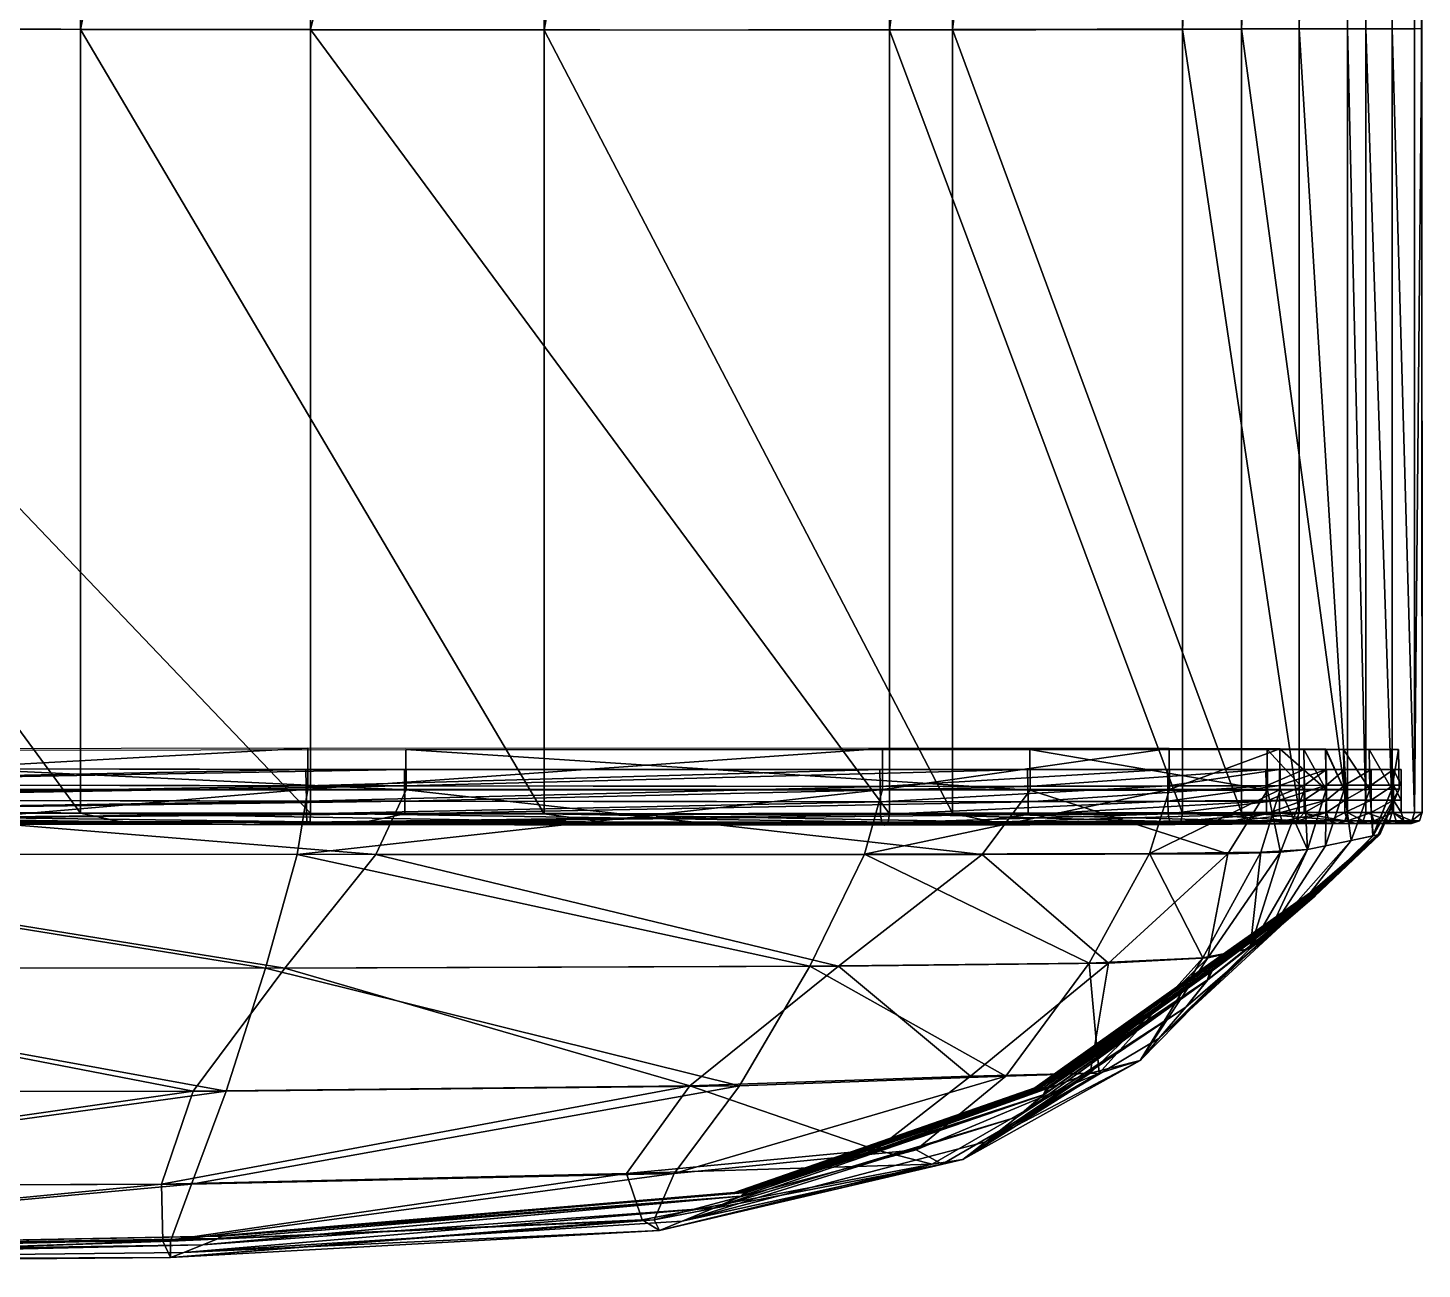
# Model space of a CAD drawing. Header units: centimetres. Extents: x -892 to 892, y -420 to 420.
# Drawn here: x 848.55 to 892.37, y -420.38 to -381.38 of the extents above; entities that cross this region are included whole.
import ezdxf

# ---------------------------------------------------------------- set-up
doc = ezdxf.new("R2010")
doc.units = ezdxf.units.CM
doc.layers.add('fabric', color=7, linetype='Continuous', true_color=0xe158c7)

msp = doc.modelspace()

# ---------------------------------------------------------------- meshes
at = {"layer": 'fabric', "color": 213, "true_color": 0xe158c7}
mesh = msp.add_polyface(dxfattribs=at)
corners = [(884.841, -308.254, 87.343), (888.501, -308.235, 75.803), (888.501, -208.109, 75.803), (884.841, -208.124, 87.344), (875.624, -308.267, 96.431), (875.625, -208.135, 96.432), (890.024, -308.228, 67.78), (890.601, -308.228, 52.768), (890.601, -208.104, 52.64), (890.024, -208.104, 67.78), (857.431, -308.254, 97.092), (891.423, -308.228, 20.256), (892.119, -308.228, -25.196), (892.105, -208.103, -25.964), (891.423, -208.104, 19.746), (892.269, -208.099, -194.318), (892.315, -308.225, -194.814), (892.119, -308.228, -248.42), (892.118, -208.103, -247.663), (892.209, -208.097, -137.007), (892.288, -308.224, -136.99), (877.61, -308.255, -379.199), (877.611, -208.125, -379.2), (886.693, -208.109, -370.32), (886.693, -308.235, -370.32), (864.778, -308.268, -382.717), (890.024, -308.229, -354.367), (890.024, -208.104, -354.367), (890.603, -208.104, -329.334), (890.601, -308.229, -329.461), (891.423, -308.229, -293.724), (891.432, -208.104, -293.217), (892.315, -308.225, -79.031), (892.261, -208.099, -79.552), (892.348, -381.4, -136.977)]
mesh.append_faces([[corners[k] for k in face] for face in [(0, 1, 2), (2, 3, 0), (4, 0, 3), (3, 5, 4), (6, 7, 8), (8, 9, 6), (1, 6, 9), (9, 2, 1), (10, 4, 5), (11, 12, 13), (13, 14, 11), (7, 11, 14), (14, 8, 7), (15, 16, 17), (17, 18, 15), (16, 15, 19), (19, 20, 16), (21, 22, 23), (23, 24, 21), (22, 21, 25), (26, 27, 28), (28, 29, 26), (27, 26, 24), (24, 23, 27), (30, 31, 18), (18, 17, 30), (31, 30, 29), (29, 28, 31), (32, 33, 13), (13, 12, 32), (34, 20, 32), (33, 32, 20), (20, 19, 33)]], dxfattribs={"vtx2": -1, "color": 213})
mesh = msp.add_polyface(dxfattribs=at)
corners = [(884.841, -308.254, 87.343), (875.624, -308.267, 96.431), (875.623, -381.444, 96.429), (857.431, -308.254, 97.092), (833.886, -308.224, 92.344), (833.886, -381.396, 92.345), (857.43, -381.43, 97.092), (875.623, -406.07, 96.429), (884.84, -406.055, 87.342), (857.43, -406.055, 97.092), (833.886, -406.02, 92.358), (808.617, -381.351, 85.206), (808.617, -405.974, 85.256), (877.609, -406.055, -379.198), (864.777, -406.07, -382.715), (864.778, -381.444, -382.715), (877.61, -381.43, -379.198), (886.693, -406.033, -370.32), (850.2, -406.055, -382.583), (832.079, -406.02, -381.218), (832.079, -381.396, -381.207), (850.2, -381.43, -382.583), (808.617, -405.974, -381.037), (808.617, -381.352, -380.989), (884.422, -404.021, 86.728), (875.411, -404.017, 95.761), (875.412, -405.309, 95.763), (857.344, -404.013, 96.421), (857.344, -405.299, 96.426), (833.865, -404.053, 91.726), (833.865, -405.303, 91.735), (877.61, -308.255, -379.199), (886.693, -308.235, -370.32), (864.778, -308.268, -382.717), (850.2, -308.255, -382.584), (832.079, -308.224, -381.206)]
mesh.append_faces([[corners[k] for k in face] for face in [(0, 1, 2), (3, 4, 5), (5, 6, 3), (1, 3, 6), (6, 2, 1), (2, 7, 8), (9, 6, 5), (5, 10, 9), (6, 9, 7), (7, 2, 6), (11, 5, 4), (11, 12, 10), (10, 5, 11), (13, 14, 15), (15, 16, 13), (17, 13, 16), (18, 19, 20), (20, 21, 18), (14, 18, 21), (21, 15, 14), (19, 22, 23), (23, 20, 19), (24, 25, 26), (25, 27, 28), (27, 29, 30), (16, 31, 32), (31, 16, 15), (15, 33, 31), (21, 34, 33), (33, 15, 21), (34, 21, 20), (20, 35, 34), (35, 20, 23)]], dxfattribs={"vtx2": -1, "color": 213})
mesh = msp.add_polyface(dxfattribs=at)
corners = [(875.623, -381.444, 96.429), (884.84, -381.43, 87.343), (884.841, -308.254, 87.343), (888.501, -308.235, 75.803), (888.5, -381.408, 75.802), (890.024, -308.228, 67.78), (890.024, -381.401, 67.78), (890.601, -308.228, 52.768), (890.601, -381.401, 52.861), (891.423, -308.228, 20.256), (891.423, -381.401, 20.628), (892.119, -308.228, -25.196), (892.129, -381.401, -24.636), (890.601, -406.025, 52.892), (892.132, -406.025, -24.449), (892.315, -308.225, -194.814), (892.355, -381.4, -195.175), (892.129, -381.401, -248.971), (892.119, -308.228, -248.42), (892.288, -308.224, -136.99), (892.348, -381.4, -136.977), (892.132, -406.025, -249.155), (892.368, -406.025, -195.296), (892.355, -381.4, -78.651), (892.368, -406.025, -78.524), (886.693, -308.235, -370.32), (886.693, -381.408, -370.319), (877.61, -381.43, -379.198), (890.024, -381.401, -354.367), (890.024, -308.229, -354.367), (890.601, -308.229, -329.461), (890.601, -381.401, -329.553), (891.423, -381.401, -294.093), (891.423, -308.229, -293.724), (892.315, -308.225, -79.031)]
mesh.append_faces([[corners[k] for k in face] for face in [(0, 1, 2), (3, 2, 1), (1, 4, 3), (5, 3, 4), (4, 6, 5), (7, 5, 6), (6, 8, 7), (9, 7, 8), (8, 10, 9), (11, 9, 10), (10, 12, 11), (13, 8, 6), (14, 12, 10), (15, 16, 17), (17, 18, 15), (16, 15, 19), (19, 20, 16), (21, 17, 16), (22, 16, 20), (20, 23, 24), (23, 12, 14), (25, 26, 27), (28, 29, 30), (30, 31, 28), (29, 28, 26), (26, 25, 29), (32, 33, 18), (18, 17, 32), (33, 32, 31), (31, 30, 33), (23, 34, 11), (11, 12, 23), (34, 23, 20)]], dxfattribs={"vtx2": -1, "color": 213})
mesh = msp.add_polyface(dxfattribs=at)
corners = [(891.42, -405.301, -17.381), (891.394, -404.052, -17.401), (890.701, -404.052, 20.428), (889.918, -405.312, 52.478), (889.898, -404.049, 52.473), (889.34, -404.039, 67.295), (889.355, -405.311, 67.299), (887.893, -404.028, 75.259), (884.84, -406.055, 87.342), (884.84, -381.43, 87.343), (875.623, -381.444, 96.429), (888.5, -406.033, 75.803), (888.5, -381.408, 75.802), (890.024, -406.025, 67.781), (890.024, -381.401, 67.78), (890.601, -406.025, 52.892), (891.424, -406.025, 20.753), (891.423, -381.401, 20.628), (890.601, -381.401, 52.861), (892.132, -406.025, -24.449), (877.61, -381.43, -379.198), (886.693, -381.408, -370.319), (886.693, -406.033, -370.32), (890.024, -406.025, -354.367), (890.024, -381.401, -354.367), (890.601, -406.025, -329.584), (890.601, -381.401, -329.553), (891.423, -406.025, -294.216), (891.423, -381.401, -294.093), (892.132, -406.025, -249.155), (892.129, -381.401, -248.971), (892.355, -381.4, -195.175), (892.368, -406.025, -195.296), (892.348, -381.4, -136.977), (892.368, -406.025, -136.973), (892.368, -406.025, -78.524), (892.355, -381.4, -78.651), (891.651, -405.299, -212.638), (891.625, -404.053, -212.718), (891.625, -404.053, -177.745), (891.625, -404.053, -134.46), (891.625, -404.053, -108.208), (891.651, -405.299, -108.039), (891.625, -404.052, -78.908), (891.651, -405.299, -78.792), (891.625, -404.053, -154.649), (891.651, -405.299, -154.458), (891.651, -405.299, -134.259), (884.422, -404.021, 86.728), (884.426, -405.31, 86.729), (891.625, -404.052, -49.576), (891.651, -405.299, -49.515)]
mesh.append_faces([[corners[k] for k in face] for face in [(0, 1, 2), (3, 4, 5), (6, 5, 7), (8, 9, 10), (9, 8, 11), (11, 12, 9), (13, 14, 12), (12, 11, 13), (14, 13, 15), (16, 17, 18), (18, 15, 16), (17, 16, 19), (20, 21, 22), (23, 22, 21), (21, 24, 23), (25, 23, 24), (24, 26, 25), (27, 25, 26), (26, 28, 27), (29, 27, 28), (28, 30, 29), (31, 32, 29), (33, 34, 32), (35, 34, 33), (19, 35, 36), (37, 38, 39), (40, 41, 42), (41, 43, 44), (39, 45, 46), (45, 40, 47), (7, 48, 49), (43, 50, 51), (50, 1, 0)]], dxfattribs={"vtx2": -1, "color": 213})
mesh = msp.add_polyface(dxfattribs=at)
corners = [(857.294, -405.197, 96.381), (857.3, -405.676, 96.39), (833.854, -405.633, 91.783), (833.852, -405.154, 91.77), (857.287, -404.675, 96.37), (833.85, -404.634, 91.747), (808.617, -405.068, 84.805), (808.617, -405.583, 84.847), (833.782, -407.331, 90.608), (833.865, -405.303, 91.735), (808.617, -405.342, 84.707), (833.865, -404.053, 91.726), (808.617, -404.179, 84.696), (857.414, -406.319, 97.004), (857.43, -406.055, 97.092), (833.886, -406.02, 92.358), (833.858, -406.302, 91.838), (833.854, -406.034, 91.775), (857.302, -406.068, 96.393), (808.617, -406.018, 84.811), (833.882, -406.285, 92.294), (808.617, -405.974, 85.256), (834.625, -405.154, -380.645), (860.387, -405.197, -381.883), (860.379, -404.675, -381.875), (834.624, -404.635, -380.624), (834.627, -405.634, -380.657), (860.392, -405.676, -381.89), (808.617, -405.068, -380.6), (808.617, -405.583, -380.641), (834.637, -405.321, -380.597), (860.433, -405.318, -381.896), (859.481, -407.353, -380.817), (834.636, -404.09, -380.579), (808.617, -405.352, -380.501), (834.399, -407.335, -379.539), (808.617, -404.201, -380.486), (832.079, -406.02, -381.218), (850.2, -406.055, -382.583), (851.474, -406.319, -382.497), (834.627, -406.034, -380.649), (860.394, -406.069, -381.892), (834.309, -406.302, -380.711), (808.617, -406.018, -380.606), (808.617, -406.302, -380.623), (808.617, -405.974, -381.037), (832.397, -406.286, -381.156), (857.344, -405.299, 96.426), (857.344, -404.013, 96.421)]
mesh.append_faces([[corners[k] for k in face] for face in [(0, 1, 2), (2, 3, 0), (4, 0, 3), (3, 5, 4), (5, 3, 6), (3, 2, 7), (8, 9, 10), (9, 11, 12), (13, 14, 15), (16, 17, 18), (1, 18, 17), (17, 2, 1), (2, 17, 19), (20, 15, 21), (22, 23, 24), (24, 25, 22), (23, 22, 26), (26, 27, 23), (28, 22, 25), (29, 26, 22), (30, 31, 32), (31, 30, 33), (34, 30, 35), (30, 34, 36), (36, 33, 30), (37, 38, 39), (27, 26, 40), (41, 40, 42), (43, 40, 26), (40, 43, 44), (45, 37, 46), (47, 9, 8), (9, 47, 48)]], dxfattribs={"vtx2": -1, "color": 213})
mesh = msp.add_polyface(dxfattribs=at)
corners = [(857.294, -405.197, 96.381), (857.287, -404.675, 96.37), (875.326, -404.675, 95.653), (875.337, -405.208, 95.67), (857.3, -405.676, 96.39), (875.345, -405.694, 95.683), (884.374, -405.197, 86.669), (884.38, -405.676, 86.677), (884.367, -404.675, 86.657), (884.783, -406.319, 87.26), (884.84, -406.055, 87.342), (875.623, -406.07, 96.429), (875.589, -406.335, 96.337), (857.43, -406.055, 97.092), (884.382, -406.068, 86.68), (875.348, -406.09, 95.687), (857.302, -406.068, 96.393), (857.318, -406.329, 96.48), (860.387, -405.197, -381.883), (879.976, -405.208, -381.996), (879.964, -404.675, -381.983), (860.379, -404.675, -381.875), (860.392, -405.676, -381.89), (879.984, -405.695, -382.005), (860.433, -405.318, -381.896), (880.045, -405.326, -382.046), (878.544, -407.347, -380.98), (834.636, -404.09, -380.579), (860.43, -404.052, -381.879), (880.038, -404.051, -382.033), (864.777, -406.07, -382.715), (877.609, -406.055, -379.198), (878.843, -406.319, -379.132), (850.2, -406.055, -382.583), (866.679, -406.335, -382.627), (860.394, -406.069, -381.892), (879.987, -406.09, -382.008), (834.627, -406.034, -380.649), (859.12, -406.33, -381.979), (884.426, -405.31, 86.729), (875.412, -405.309, 95.763), (874.841, -407.343, 94.574), (884.422, -404.021, 86.728), (857.344, -405.299, 96.426), (857.013, -407.348, 95.181), (875.411, -404.017, 95.761)]
mesh.append_faces([[corners[k] for k in face] for face in [(0, 1, 2), (2, 3, 0), (4, 0, 3), (3, 5, 4), (6, 7, 5), (5, 3, 6), (8, 6, 3), (3, 2, 8), (9, 10, 11), (12, 11, 13), (7, 14, 15), (15, 5, 7), (16, 4, 5), (5, 15, 16), (17, 16, 15), (18, 19, 20), (20, 21, 18), (19, 18, 22), (22, 23, 19), (24, 25, 26), (27, 28, 24), (25, 24, 28), (28, 29, 25), (30, 31, 32), (33, 30, 34), (35, 36, 23), (23, 22, 35), (37, 35, 22), (36, 35, 38), (39, 40, 41), (40, 39, 42), (40, 43, 44), (43, 40, 45)]], dxfattribs={"vtx2": -1, "color": 213})
mesh = msp.add_polyface(dxfattribs=at)
corners = [(884.374, -405.197, 86.669), (884.367, -404.675, 86.657), (887.887, -404.675, 75.254), (887.889, -405.18, 75.257), (884.38, -405.676, 86.677), (887.891, -405.647, 75.259), (889.364, -405.175, 67.314), (889.364, -404.675, 67.314), (888.424, -406.295, 75.735), (888.5, -406.033, 75.803), (884.84, -406.055, 87.342), (884.382, -406.068, 86.68), (887.891, -406.036, 75.26), (884.439, -406.329, 86.763), (889.364, -405.638, 67.314), (887.467, -405.197, -378.661), (888.662, -405.181, -370.009), (888.661, -404.675, -370.007), (887.459, -404.675, -378.653), (879.976, -405.208, -381.996), (879.964, -404.675, -381.983), (879.984, -405.695, -382.005), (887.472, -405.676, -378.668), (888.664, -405.647, -370.01), (887.511, -405.326, -378.694), (888.668, -405.322, -370.008), (887.917, -407.276, -369.153), (880.045, -405.326, -382.046), (886.266, -407.324, -377.712), (880.038, -404.051, -382.033), (887.498, -404.052, -378.689), (888.65, -404.052, -370.009), (877.609, -406.055, -379.198), (886.693, -406.033, -370.32), (886.939, -406.296, -370.281), (887.474, -406.069, -378.67), (888.664, -406.036, -370.011), (879.987, -406.09, -382.008), (886.241, -406.33, -378.736), (887.902, -405.31, 75.261), (884.426, -405.31, 86.729), (883.798, -407.32, 86.015), (887.893, -404.028, 75.259)]
mesh.append_faces([[corners[k] for k in face] for face in [(0, 1, 2), (2, 3, 0), (4, 0, 3), (3, 5, 4), (5, 3, 6), (3, 2, 7), (8, 9, 10), (11, 4, 5), (5, 12, 11), (13, 11, 12), (12, 5, 14), (15, 16, 17), (17, 18, 15), (19, 15, 18), (18, 20, 19), (15, 19, 21), (21, 22, 15), (16, 15, 22), (22, 23, 16), (24, 25, 26), (27, 24, 28), (24, 27, 29), (29, 30, 24), (25, 24, 30), (30, 31, 25), (32, 33, 34), (35, 36, 23), (23, 22, 35), (37, 35, 22), (22, 21, 37), (36, 35, 38), (39, 40, 41), (40, 39, 42)]], dxfattribs={"vtx2": -1, "color": 213})
mesh = msp.add_polyface(dxfattribs=at)
corners = [(889.364, -405.175, 67.314), (889.364, -404.675, 67.314), (889.942, -404.675, 52.494), (889.941, -405.175, 52.494), (889.364, -405.638, 67.314), (887.891, -405.647, 75.259), (887.889, -405.18, 75.257), (889.33, -407.08, 51.851), (889.918, -405.312, 52.478), (889.355, -405.311, 67.299), (889.34, -404.039, 67.295), (887.893, -404.028, 75.259), (887.902, -405.31, 75.261), (888.765, -407.196, 66.883), (889.941, -406.288, 67.722), (890.024, -406.025, 67.781), (888.5, -406.033, 75.803), (889.364, -406.025, 67.314), (889.942, -405.638, 52.494), (889.447, -406.288, 67.372), (889.942, -406.025, 52.494), (887.967, -406.298, 75.328), (887.891, -406.036, 75.26), (889.942, -404.675, -329.449), (889.364, -404.675, -354.166), (889.364, -405.175, -354.166), (888.662, -405.181, -370.009), (888.661, -404.675, -370.007), (888.664, -405.647, -370.01), (889.364, -405.638, -354.166), (889.942, -405.175, -329.449), (889.351, -405.318, -354.155), (889.917, -405.314, -329.442), (889.33, -407.08, -328.919), (888.668, -405.322, -370.008), (888.764, -407.198, -353.442), (888.65, -404.052, -370.009), (889.331, -404.053, -354.159), (889.896, -404.053, -329.446), (886.693, -406.033, -370.32), (890.024, -406.025, -354.367), (889.942, -406.288, -354.342), (889.942, -405.638, -329.449), (889.364, -406.025, -354.166), (888.664, -406.036, -370.011), (888.418, -406.298, -370.05), (889.942, -406.025, -329.449), (889.447, -406.288, -354.191)]
mesh.append_faces([[corners[k] for k in face] for face in [(0, 1, 2), (2, 3, 0), (4, 0, 3), (0, 4, 5), (1, 0, 6), (7, 8, 9), (10, 9, 8), (11, 12, 9), (13, 9, 12), (14, 15, 16), (17, 4, 18), (19, 17, 20), (21, 22, 17), (4, 17, 22), (23, 24, 25), (26, 25, 24), (24, 27, 26), (25, 26, 28), (28, 29, 25), (30, 25, 29), (31, 32, 33), (34, 31, 35), (31, 34, 36), (36, 37, 31), (32, 31, 37), (37, 38, 32), (39, 40, 41), (42, 29, 43), (44, 43, 29), (29, 28, 44), (43, 44, 45), (46, 43, 47)]], dxfattribs={"vtx2": -1, "color": 213})
mesh = msp.add_polyface(dxfattribs=at)
corners = [(890.764, -405.175, 20.451), (890.764, -404.675, 20.451), (891.472, -404.675, -24.661), (890.764, -405.638, 20.451), (891.472, -405.175, -24.661), (889.942, -405.638, 52.494), (889.941, -405.175, 52.494), (889.942, -404.675, 52.494), (889.364, -405.638, 67.314), (890.825, -406.768, -17.619), (891.42, -405.301, -17.381), (890.724, -405.307, 20.434), (890.701, -404.052, 20.428), (889.898, -404.049, 52.473), (889.918, -405.312, 52.478), (890.136, -406.913, 19.947), (890.519, -406.288, 52.843), (890.601, -406.025, 52.892), (890.024, -406.025, 67.781), (890.024, -406.288, 52.544), (889.942, -406.025, 52.494), (890.764, -406.025, 20.451), (889.364, -406.025, 67.314), (889.942, -405.175, -329.449), (890.764, -405.175, -294.175), (890.764, -404.675, -294.175), (889.942, -404.675, -329.449), (889.942, -405.638, -329.449), (890.764, -405.638, -294.175), (889.364, -405.175, -354.166), (889.364, -405.638, -354.166), (890.724, -405.307, -294.174), (891.42, -405.301, -253.518), (890.823, -406.768, -253.494), (889.917, -405.314, -329.442), (890.136, -406.913, -293.923), (889.896, -404.053, -329.446), (890.701, -404.053, -294.177), (890.024, -406.025, -354.367), (890.601, -406.025, -329.584), (890.519, -406.288, -329.567), (889.942, -406.025, -329.449), (890.764, -406.025, -294.176), (890.024, -406.288, -329.466), (889.364, -406.025, -354.166)]
mesh.append_faces([[corners[k] for k in face] for face in [(0, 1, 2), (3, 0, 4), (0, 3, 5), (5, 6, 0), (1, 0, 6), (6, 7, 1), (6, 5, 8), (9, 10, 11), (12, 11, 10), (11, 12, 13), (13, 14, 11), (15, 11, 14), (16, 17, 18), (19, 20, 21), (3, 21, 20), (20, 5, 3), (5, 20, 22), (23, 24, 25), (25, 26, 23), (24, 23, 27), (27, 28, 24), (29, 23, 26), (30, 27, 23), (31, 32, 33), (34, 31, 35), (31, 34, 36), (36, 37, 31), (32, 31, 37), (38, 39, 40), (41, 42, 28), (28, 27, 41), (42, 41, 43), (44, 41, 27)]], dxfattribs={"vtx2": -1, "color": 213})
mesh = msp.add_polyface(dxfattribs=at)
corners = [(891.472, -404.675, -24.661), (891.472, -405.175, -24.661), (890.764, -405.175, 20.451), (891.472, -405.638, -24.661), (890.764, -405.638, 20.451), (890.764, -406.025, 20.451), (890.764, -405.175, -294.175), (891.472, -405.175, -249.204), (891.472, -404.675, -249.204), (890.764, -404.675, -294.175), (890.764, -405.638, -294.175), (891.472, -405.638, -249.204), (890.701, -404.053, -294.177), (891.394, -404.053, -253.54), (891.42, -405.301, -253.518), (891.708, -405.175, -195.395), (891.708, -404.675, -195.395), (891.708, -405.638, -195.395), (891.708, -405.638, -137.103), (891.708, -405.175, -137.103), (891.708, -404.675, -137.103), (891.708, -405.175, -78.685), (891.708, -405.638, -78.685), (891.708, -404.675, -78.685), (891.625, -404.053, -212.718), (891.651, -405.299, -212.638), (891.625, -404.053, -177.745), (891.651, -405.299, -177.598), (891.651, -405.299, -108.039), (891.651, -405.299, -134.259), (891.625, -404.053, -134.46), (891.651, -405.299, -78.792), (891.625, -404.053, -108.208), (891.651, -405.299, -154.458), (891.625, -404.053, -154.649), (891.651, -405.299, -49.515), (891.625, -404.052, -78.908), (891.42, -405.301, -17.381), (891.625, -404.052, -49.576)]
mesh.append_faces([[corners[k] for k in face] for face in [(0, 1, 2), (1, 3, 4), (5, 4, 3), (6, 7, 8), (8, 9, 6), (7, 6, 10), (10, 11, 7), (12, 13, 14), (15, 16, 8), (8, 7, 15), (17, 15, 7), (7, 11, 17), (15, 17, 18), (18, 19, 15), (16, 15, 19), (19, 20, 16), (21, 19, 18), (18, 22, 21), (1, 21, 22), (22, 3, 1), (21, 1, 0), (0, 23, 21), (19, 21, 23), (23, 20, 19), (24, 25, 14), (14, 13, 24), (26, 27, 25), (28, 29, 30), (31, 28, 32), (33, 27, 26), (29, 33, 34), (35, 31, 36), (37, 35, 38)]], dxfattribs={"vtx2": -1, "color": 213})
mesh = msp.add_polyface(dxfattribs=at)
corners = [(833.882, -406.285, 92.294), (833.87, -406.382, 92.066), (857.366, -406.412, 96.742), (833.858, -406.302, 91.838), (857.318, -406.329, 96.48), (833.782, -407.331, 90.608), (833.534, -410.916, 87.211), (856.019, -410.923, 91.436), (833.224, -414.813, 80.144), (854.775, -414.788, 84.537), (832.953, -417.778, 68.008), (853.693, -417.704, 73.831), (832.784, -419.63, 53.445), (832.867, -420.083, 20.765), (832.998, -419.93, -5.733), (854.044, -419.615, 1.822), (833.105, -419.798, -35.684), (854.539, -419.412, -29.558), (833.126, -419.754, -64.372), (854.647, -419.344, -59.012), (833.104, -419.754, -92.407), (853.445, -419.851, 29.46), (853.024, -420.016, 47.692), (832.776, -420.191, 39.094), (853.025, -419.503, 60.991), (833.886, -406.02, 92.358), (857.414, -406.319, 97.004), (855.297, -406.412, -382.238), (833.353, -406.383, -380.933), (832.397, -406.286, -381.156), (851.474, -406.319, -382.497), (859.12, -406.33, -381.979), (834.309, -406.302, -380.711), (853.743, -414.788, -371.701), (832.966, -414.814, -370.222), (833.684, -410.916, -376.331), (856.62, -410.923, -377.545), (834.399, -407.335, -379.539), (852.748, -417.704, -362.905), (852.789, -419.504, -351.344), (832.725, -419.631, -348.16), (832.717, -417.778, -360.464), (854.531, -419.412, -255.519), (833.102, -419.798, -257.394), (832.998, -419.93, -289.8), (854.044, -419.615, -289.606), (832.867, -420.084, -316.025), (833.091, -419.754, -186.954), (833.117, -419.754, -220.463), (854.612, -419.344, -217.598), (859.481, -407.353, -380.817), (834.637, -405.321, -380.597), (832.776, -420.191, -334.413), (853.024, -420.016, -337.205), (833.07, -419.754, -145.485), (833.074, -419.754, -164.817), (854.439, -419.344, -161.053), (854.508, -419.344, -183.544), (833.083, -419.754, -120.397), (854.475, -419.344, -115.924), (854.423, -419.344, -141.416)]
mesh.append_faces([[corners[k] for k in face] for face in [(0, 1, 2), (1, 3, 4), (5, 6, 7), (6, 8, 9), (9, 8, 10), (11, 10, 12), (13, 14, 15), (14, 16, 17), (17, 16, 18), (19, 18, 20), (13, 21, 22), (23, 22, 24), (25, 0, 26), (27, 28, 29), (29, 30, 27), (31, 32, 28), (33, 34, 35), (36, 35, 37), (38, 39, 40), (33, 38, 41), (41, 34, 33), (42, 43, 44), (45, 44, 46), (47, 48, 49), (48, 43, 42), (50, 37, 51), (46, 52, 53), (39, 53, 52), (54, 55, 56), (55, 47, 57), (20, 58, 59), (58, 54, 60)]], dxfattribs={"vtx2": -1, "color": 213})
mesh = msp.add_polyface(dxfattribs=at)
corners = [(857.366, -406.412, 96.742), (857.414, -406.319, 97.004), (833.882, -406.285, 92.294), (857.318, -406.329, 96.48), (833.87, -406.382, 92.066), (856.019, -410.923, 91.436), (857.013, -407.348, 95.181), (833.782, -407.331, 90.608), (854.775, -414.788, 84.537), (833.534, -410.916, 87.211), (832.953, -417.778, 68.008), (853.693, -417.704, 73.831), (832.784, -419.63, 53.445), (853.025, -419.503, 60.991), (868.856, -417.378, 77.161), (854.044, -419.615, 1.822), (853.445, -419.851, 29.46), (832.867, -420.083, 20.765), (854.539, -419.412, -29.558), (832.998, -419.93, -5.733), (833.126, -419.754, -64.372), (854.647, -419.344, -59.012), (833.104, -419.754, -92.407), (854.561, -419.344, -87.486), (868.396, -419.162, 55.247), (853.024, -420.016, 47.692), (868.23, -418.832, 66.906), (857.302, -406.068, 96.393), (833.858, -406.302, 91.838), (833.353, -406.383, -380.933), (855.297, -406.412, -382.238), (859.12, -406.33, -381.979), (833.684, -410.916, -376.331), (856.62, -410.923, -377.545), (853.743, -414.788, -371.701), (834.399, -407.335, -379.539), (859.481, -407.353, -380.817), (852.748, -417.704, -362.905), (869.347, -414.622, -372.555), (852.789, -419.504, -351.344), (867.36, -417.378, -365.557), (832.998, -419.93, -289.8), (854.044, -419.615, -289.606), (854.531, -419.412, -255.519), (832.867, -420.084, -316.025), (853.445, -419.851, -317.591), (854.612, -419.344, -217.598), (854.508, -419.344, -183.544), (833.091, -419.754, -186.954), (833.117, -419.754, -220.463), (853.024, -420.016, -337.205), (867.856, -418.832, -355.526), (868.396, -419.162, -341.174), (866.679, -406.335, -382.627), (851.474, -406.319, -382.497), (850.2, -406.055, -382.583), (834.309, -406.302, -380.711), (860.394, -406.069, -381.892), (854.439, -419.344, -161.053), (854.423, -419.344, -141.416), (833.07, -419.754, -145.485), (833.074, -419.754, -164.817), (857.344, -405.299, 96.426), (854.475, -419.344, -115.924), (833.083, -419.754, -120.397)]
mesh.append_faces([[corners[k] for k in face] for face in [(0, 1, 2), (3, 0, 4), (5, 6, 7), (8, 5, 9), (10, 11, 8), (12, 13, 11), (14, 11, 13), (15, 16, 17), (18, 15, 19), (20, 21, 18), (22, 23, 21), (24, 25, 16), (26, 13, 25), (27, 3, 28), (29, 30, 31), (32, 33, 34), (35, 36, 33), (37, 34, 38), (39, 37, 40), (41, 42, 43), (44, 45, 42), (46, 47, 48), (43, 46, 49), (50, 45, 44), (50, 39, 51), (45, 50, 52), (53, 54, 55), (56, 31, 57), (58, 59, 60), (47, 58, 61), (7, 6, 62), (63, 23, 22), (59, 63, 64)]], dxfattribs={"vtx2": -1, "color": 213})
mesh = msp.add_polyface(dxfattribs=at)
corners = [(875.382, -406.35, 95.78), (875.485, -406.43, 96.058), (857.366, -406.412, 96.742), (875.589, -406.335, 96.337), (857.414, -406.319, 97.004), (870.914, -414.622, 85.164), (873.125, -410.862, 91.005), (856.019, -410.923, 91.436), (874.841, -407.343, 94.574), (857.013, -407.348, 95.181), (879.282, -414.319, 80.732), (868.856, -417.378, 77.161), (876.464, -416.633, 77.021), (868.23, -418.832, 66.906), (869.11, -418.868, 37.368), (870.128, -418.449, 8.452), (879.653, -415.589, 13.001), (870.967, -418.088, -24.584), (854.044, -419.615, 1.822), (854.647, -419.344, -59.012), (871.146, -417.968, -54.827), (854.561, -419.344, -87.486), (870.995, -417.968, -83.656), (877.935, -416.938, 60.242), (868.396, -419.162, 55.247), (877.288, -417.081, 69.891), (875.348, -406.09, 95.687), (857.318, -406.329, 96.48), (855.297, -406.412, -382.238), (872.382, -406.43, -382.362), (878.086, -406.35, -382.097), (856.62, -410.923, -377.545), (874.026, -410.862, -377.756), (869.347, -414.622, -372.555), (859.481, -407.353, -380.817), (878.544, -407.347, -380.98), (867.36, -417.378, -365.557), (875.203, -416.634, -366.508), (876.973, -417.081, -359.001), (867.856, -418.832, -355.526), (879.653, -415.589, -291.106), (870.128, -418.449, -290.195), (869.11, -418.868, -320.172), (854.044, -419.615, -289.606), (870.951, -418.089, -254.263), (871.084, -417.968, -215.394), (854.612, -419.344, -217.598), (870.902, -417.968, -180.915), (854.508, -419.344, -183.544), (860.433, -405.318, -381.896), (868.396, -419.162, -341.174), (877.935, -416.938, -344.885), (878.843, -406.319, -379.132), (866.679, -406.335, -382.627), (864.777, -406.07, -382.715), (859.12, -406.33, -381.979), (879.987, -406.09, -382.008), (870.783, -417.968, -158.149), (854.439, -419.344, -161.053), (870.754, -417.968, -138.271), (854.423, -419.344, -141.416), (875.412, -405.309, 95.763), (870.844, -417.968, -112.456), (854.475, -419.344, -115.924)]
mesh.append_faces([[corners[k] for k in face] for face in [(0, 1, 2), (1, 3, 4), (5, 6, 7), (6, 8, 9), (10, 5, 11), (12, 11, 13), (14, 15, 16), (17, 15, 18), (19, 20, 17), (21, 22, 20), (23, 24, 14), (25, 13, 24), (26, 0, 27), (28, 29, 30), (31, 32, 33), (34, 35, 32), (36, 37, 38), (38, 39, 36), (37, 36, 33), (40, 41, 42), (43, 41, 44), (44, 45, 46), (45, 47, 48), (35, 34, 49), (42, 50, 51), (50, 39, 38), (52, 53, 54), (55, 30, 56), (47, 57, 58), (57, 59, 60), (9, 8, 61), (59, 62, 63), (62, 22, 21)]], dxfattribs={"vtx2": -1, "color": 213})
mesh = msp.add_polyface(dxfattribs=at)
corners = [(884.611, -406.412, 87.011), (884.783, -406.319, 87.26), (875.589, -406.335, 96.337), (875.485, -406.43, 96.058), (884.439, -406.329, 86.763), (875.382, -406.35, 95.78), (881.905, -410.768, 83.873), (883.798, -407.32, 86.015), (874.841, -407.343, 94.574), (873.125, -410.862, 91.005), (879.282, -414.319, 80.732), (870.914, -414.622, 85.164), (882.215, -414.222, 72.43), (876.464, -416.633, 77.021), (878.644, -416.381, 42.977), (879.653, -415.589, 13.001), (884.944, -412.144, 16.124), (883.504, -413.825, 63.446), (877.935, -416.938, 60.242), (875.623, -406.07, 96.429), (884.382, -406.068, 86.68), (875.348, -406.09, 95.687), (882.542, -406.412, -378.934), (872.382, -406.43, -382.362), (866.679, -406.335, -382.627), (878.843, -406.319, -379.132), (886.241, -406.33, -378.736), (878.086, -406.35, -382.097), (882.506, -410.769, -374.755), (874.026, -410.862, -377.756), (878.544, -407.347, -380.98), (881.937, -414.222, -362.984), (878.172, -414.319, -370.721), (869.347, -414.622, -372.555), (875.203, -416.634, -366.508), (884.943, -412.144, -292.159), (879.653, -415.589, -291.106), (878.644, -416.382, -322.729), (886.266, -407.324, -377.712), (880.045, -405.326, -382.046), (883.504, -413.825, -348.282), (877.935, -416.938, -344.885), (886.939, -406.296, -370.281), (877.609, -406.055, -379.198), (887.474, -406.069, -378.67), (879.987, -406.09, -382.008), (884.426, -405.31, 86.729)]
mesh.append_faces([[corners[k] for k in face] for face in [(0, 1, 2), (2, 3, 0), (4, 0, 3), (3, 5, 4), (6, 7, 8), (8, 9, 6), (10, 6, 9), (9, 11, 10), (6, 10, 12), (12, 10, 13), (14, 15, 16), (17, 18, 14), (18, 17, 12), (19, 2, 1), (20, 4, 5), (5, 21, 20), (22, 23, 24), (24, 25, 22), (23, 22, 26), (26, 27, 23), (28, 29, 30), (31, 32, 28), (29, 28, 32), (32, 33, 29), (34, 32, 31), (33, 32, 34), (35, 36, 37), (38, 30, 39), (31, 40, 41), (37, 41, 40), (42, 25, 43), (44, 45, 27), (8, 7, 46)]], dxfattribs={"vtx2": -1, "color": 213})
mesh = msp.add_polyface(dxfattribs=at)
corners = [(884.611, -406.412, 87.011), (884.439, -406.329, 86.763), (887.967, -406.298, 75.328), (888.196, -406.384, 75.531), (884.783, -406.319, 87.26), (883.798, -407.32, 86.015), (881.905, -410.768, 83.873), (885.479, -410.598, 74.071), (887.301, -407.273, 74.965), (888.323, -409.222, 18.475), (887.525, -409.859, 49.96), (884.098, -413.131, 46.953), (884.944, -412.144, 16.124), (885.635, -411.292, -19.665), (888.99, -408.672, -18.374), (886.964, -410.306, 65.63), (884.84, -406.055, 87.342), (888.424, -406.295, 75.735), (887.891, -406.036, 75.26), (887.679, -406.384, -370.165), (882.542, -406.412, -378.934), (878.843, -406.319, -379.132), (886.939, -406.296, -370.281), (888.418, -406.298, -370.05), (886.241, -406.33, -378.736), (878.544, -407.347, -380.98), (886.266, -407.324, -377.712), (882.506, -410.769, -374.755), (885.629, -410.598, -366.59), (887.917, -407.276, -369.153), (888.981, -408.673, -253.466), (885.619, -411.293, -253.505), (884.943, -412.144, -292.159), (884.098, -413.132, -325.159), (887.525, -409.859, -327.357), (888.323, -409.222, -293.175), (886.964, -410.306, -351.309), (878.086, -406.35, -382.097), (887.474, -406.069, -378.67), (889.12, -408.489, -212.932), (885.703, -411.009, -213.416), (889.016, -408.489, -177.931), (885.522, -411.008, -178.535), (885.614, -411.008, -80.182), (885.464, -411.008, -109.299), (888.983, -408.489, -108.501), (885.374, -411.008, -135.402), (888.931, -408.489, -134.657), (885.403, -411.008, -155.506), (888.948, -408.489, -154.82), (887.902, -405.31, 75.261), (885.765, -411.009, -51.035), (889.155, -408.489, -50.133), (889.069, -408.489, -79.332)]
mesh.append_faces([[corners[k] for k in face] for face in [(0, 1, 2), (2, 3, 0), (4, 0, 3), (5, 6, 7), (7, 8, 5), (9, 10, 11), (11, 12, 9), (12, 13, 14), (11, 10, 15), (8, 7, 15), (16, 4, 17), (18, 2, 1), (19, 20, 21), (21, 22, 19), (20, 19, 23), (23, 24, 20), (25, 26, 27), (28, 27, 26), (26, 29, 28), (30, 31, 32), (33, 34, 35), (36, 34, 33), (36, 28, 29), (37, 24, 38), (39, 40, 31), (41, 42, 40), (43, 44, 45), (44, 46, 47), (46, 48, 49), (48, 42, 41), (5, 8, 50), (13, 51, 52), (51, 43, 53)]], dxfattribs={"vtx2": -1, "color": 213})
mesh = msp.add_polyface(dxfattribs=at)
corners = [(888.196, -406.384, 75.531), (888.424, -406.295, 75.735), (884.783, -406.319, 87.26), (889.694, -406.375, 67.547), (889.941, -406.288, 67.722), (889.447, -406.288, 67.372), (887.967, -406.298, 75.328), (890.024, -406.288, 52.544), (890.271, -406.375, 52.693), (890.519, -406.288, 52.843), (889.918, -405.312, 52.478), (889.33, -407.08, 51.851), (890.136, -406.913, 19.947), (889.355, -405.311, 67.299), (888.765, -407.196, 66.883), (887.902, -405.31, 75.261), (887.301, -407.273, 74.965), (888.5, -406.033, 75.803), (890.024, -406.025, 67.781), (889.942, -406.025, 52.494), (889.364, -406.025, 67.314), (889.694, -406.375, -354.267), (887.679, -406.384, -370.165), (886.939, -406.296, -370.281), (889.942, -406.288, -354.342), (890.271, -406.375, -329.517), (890.519, -406.288, -329.567), (890.024, -406.288, -329.466), (889.447, -406.288, -354.191), (888.418, -406.298, -370.05), (887.917, -407.276, -369.153), (886.266, -407.324, -377.712), (887.511, -405.326, -378.694), (890.136, -406.913, -293.923), (889.33, -407.08, -328.919), (889.917, -405.314, -329.442), (888.764, -407.198, -353.442), (889.351, -405.318, -354.155), (888.668, -405.322, -370.008), (890.024, -406.025, -354.367), (886.693, -406.033, -370.32), (886.241, -406.33, -378.736), (888.664, -406.036, -370.011), (889.364, -406.025, -354.166), (889.942, -406.025, -329.449)]
mesh.append_faces([[corners[k] for k in face] for face in [(0, 1, 2), (3, 4, 1), (1, 0, 3), (5, 3, 0), (0, 6, 5), (3, 5, 7), (7, 8, 3), (4, 3, 8), (8, 9, 4), (10, 11, 12), (13, 14, 11), (15, 16, 14), (17, 1, 4), (18, 4, 9), (19, 7, 5), (20, 5, 6), (21, 22, 23), (23, 24, 21), (25, 21, 24), (24, 26, 25), (21, 25, 27), (27, 28, 21), (22, 21, 28), (28, 29, 22), (30, 31, 32), (33, 34, 35), (34, 36, 37), (36, 30, 38), (26, 24, 39), (24, 23, 40), (41, 29, 42), (29, 28, 43), (28, 27, 44)]], dxfattribs={"vtx2": -1, "color": 213})
mesh = msp.add_polyface(dxfattribs=at)
corners = [(891.094, -406.375, 20.602), (891.341, -406.288, 20.715), (890.519, -406.288, 52.843), (890.271, -406.375, 52.693), (890.846, -406.288, 20.489), (890.024, -406.288, 52.544), (891.555, -406.288, -24.634), (890.724, -405.307, 20.434), (890.136, -406.913, 19.947), (890.825, -406.768, -17.619), (890.601, -406.025, 52.892), (891.472, -406.025, -24.661), (890.764, -406.025, 20.451), (891.094, -406.375, -294.196), (890.271, -406.375, -329.517), (890.519, -406.288, -329.567), (891.341, -406.288, -294.211), (891.555, -406.288, -249.198), (890.846, -406.288, -294.181), (890.024, -406.288, -329.466), (890.823, -406.768, -253.494), (890.136, -406.913, -293.923), (890.724, -405.307, -294.174), (890.601, -406.025, -329.584), (890.764, -406.025, -294.176), (888.981, -408.673, -253.466), (891.031, -406.72, -212.672), (889.12, -408.489, -212.932), (891.006, -406.72, -177.608), (891.651, -405.299, -212.638), (891.651, -405.299, -177.598), (891.019, -406.72, -78.87), (890.997, -406.72, -108.069), (891.651, -405.299, -108.039), (890.984, -406.72, -134.258), (891.651, -405.299, -134.259), (888.983, -408.489, -108.501), (889.069, -408.489, -79.332), (890.989, -406.72, -154.454), (888.948, -408.489, -154.82), (888.931, -408.489, -134.657), (891.651, -405.299, -154.458), (891.04, -406.72, -49.638), (891.651, -405.299, -49.515), (891.651, -405.299, -78.792), (889.155, -408.489, -50.133), (888.99, -408.672, -18.374)]
mesh.append_faces([[corners[k] for k in face] for face in [(0, 1, 2), (2, 3, 0), (4, 0, 3), (3, 5, 4), (0, 4, 6), (7, 8, 9), (10, 2, 1), (11, 6, 4), (12, 4, 5), (13, 14, 15), (15, 16, 13), (17, 18, 13), (14, 13, 18), (18, 19, 14), (20, 21, 22), (16, 15, 23), (19, 18, 24), (25, 20, 26), (27, 26, 28), (29, 26, 20), (30, 28, 26), (31, 32, 33), (32, 34, 35), (34, 32, 36), (32, 31, 37), (28, 38, 39), (38, 34, 40), (34, 38, 41), (38, 28, 30), (9, 42, 43), (42, 31, 44), (31, 42, 45), (42, 9, 46)]], dxfattribs={"vtx2": -1, "color": 213})
mesh = msp.add_polyface(dxfattribs=at)
corners = [(891.341, -406.288, 20.715), (891.424, -406.025, 20.753), (890.601, -406.025, 52.892), (892.05, -406.288, -24.475), (892.132, -406.025, -24.449), (891.472, -405.638, -24.661), (891.472, -406.025, -24.661), (890.764, -406.025, 20.451), (890.846, -406.288, 20.489), (891.423, -406.025, -294.216), (892.132, -406.025, -249.155), (892.05, -406.288, -249.161), (890.601, -406.025, -329.584), (891.341, -406.288, -294.211), (890.764, -406.025, -294.176), (891.472, -406.025, -249.204), (891.472, -405.638, -249.204), (890.764, -405.638, -294.175), (890.846, -406.288, -294.181), (892.368, -406.025, -195.296), (892.286, -406.288, -195.308), (892.368, -406.025, -136.973), (891.708, -406.025, -195.395), (891.708, -405.638, -195.395), (891.791, -406.288, -195.382), (891.791, -406.288, -137.087), (891.708, -406.025, -137.103), (891.708, -405.638, -137.103), (892.368, -406.025, -78.524), (892.286, -406.288, -78.544), (891.708, -406.025, -78.685), (891.791, -406.288, -78.665), (891.708, -405.638, -78.685), (890.823, -406.768, -253.494), (891.42, -405.301, -253.518), (891.651, -405.299, -212.638), (891.031, -406.72, -212.672), (891.651, -405.299, -177.598), (891.651, -405.299, -108.039), (891.651, -405.299, -78.792), (891.019, -406.72, -78.87), (891.651, -405.299, -134.259), (890.997, -406.72, -108.069), (891.651, -405.299, -154.458), (890.984, -406.72, -134.258), (890.989, -406.72, -154.454), (891.651, -405.299, -49.515), (891.42, -405.301, -17.381), (890.825, -406.768, -17.619), (891.04, -406.72, -49.638)]
mesh.append_faces([[corners[k] for k in face] for face in [(0, 1, 2), (3, 4, 1), (5, 6, 7), (8, 7, 6), (9, 10, 11), (12, 9, 13), (14, 15, 16), (16, 17, 14), (15, 14, 18), (11, 10, 19), (20, 19, 21), (22, 23, 16), (16, 15, 22), (24, 22, 15), (25, 26, 22), (23, 22, 26), (26, 27, 23), (28, 4, 3), (21, 28, 29), (30, 26, 25), (6, 30, 31), (30, 6, 5), (5, 32, 30), (26, 30, 32), (32, 27, 26), (33, 34, 35), (36, 35, 37), (38, 39, 40), (41, 38, 42), (43, 41, 44), (37, 43, 45), (46, 47, 48), (39, 46, 49)]], dxfattribs={"vtx2": -1, "color": 213})
mesh = msp.add_polyface(dxfattribs=at)
corners = [(833.224, -414.813, 80.144), (833.534, -410.916, 87.211), (808.617, -410.805, 80.375), (833.782, -407.331, 90.608), (808.617, -407.289, 83.629), (832.784, -419.63, 53.445), (832.953, -417.778, 68.008), (808.618, -417.765, 60.671), (808.618, -414.696, 73.277), (833.105, -419.798, -35.684), (832.998, -419.93, -5.733), (808.583, -420.238, -13.052), (832.867, -420.083, 20.765), (808.599, -420.32, 12.795), (853.024, -420.016, 47.692), (832.776, -420.191, 39.094), (853.025, -419.503, 60.991), (833.854, -406.034, 91.775), (833.858, -406.302, 91.838), (808.617, -406.302, 84.828), (833.87, -406.382, 92.066), (808.617, -406.368, 85.032), (833.882, -406.285, 92.294), (808.617, -406.247, 85.236), (808.609, -420.378, 30.971), (808.616, -419.747, 45.565), (833.07, -419.754, -145.485), (833.083, -419.754, -120.397), (808.565, -420.144, -125.433), (833.104, -419.754, -92.407), (808.565, -420.144, -97.915), (832.725, -419.631, -348.16), (832.717, -417.778, -360.464), (852.748, -417.704, -362.905), (808.617, -410.806, -376.323), (833.684, -410.916, -376.331), (832.966, -414.814, -370.222), (808.617, -407.292, -379.464), (834.399, -407.335, -379.539), (808.617, -414.696, -370.183), (808.583, -420.238, -291.239), (832.998, -419.93, -289.8), (833.102, -419.798, -257.394), (808.599, -420.32, -316.512), (832.867, -420.084, -316.025), (832.776, -420.191, -334.413), (852.789, -419.504, -351.344), (851.474, -406.319, -382.497), (832.397, -406.286, -381.156), (832.079, -406.02, -381.218), (808.617, -406.302, -380.623), (834.309, -406.302, -380.711), (834.627, -406.034, -380.649), (808.617, -406.247, -381.017), (833.353, -406.383, -380.933), (808.617, -406.368, -380.82), (808.609, -420.378, -334.23), (808.565, -420.144, -169.087), (833.074, -419.754, -164.817), (808.565, -420.144, -190.828), (833.091, -419.754, -186.954), (833.117, -419.754, -220.463), (808.565, -420.144, -223.72), (833.126, -419.754, -64.372), (808.565, -420.144, -70.339), (808.57, -420.167, -42.215)]
mesh.append_faces([[corners[k] for k in face] for face in [(0, 1, 2), (1, 3, 4), (5, 6, 7), (6, 0, 8), (9, 10, 11), (10, 12, 13), (14, 15, 12), (16, 5, 15), (17, 18, 19), (18, 20, 21), (20, 22, 23), (12, 15, 24), (15, 5, 25), (26, 27, 28), (27, 29, 30), (31, 32, 33), (34, 35, 36), (37, 38, 35), (39, 36, 32), (40, 41, 42), (43, 44, 41), (45, 31, 46), (47, 48, 49), (50, 51, 52), (53, 48, 54), (55, 54, 51), (56, 45, 44), (57, 58, 26), (59, 60, 58), (42, 61, 62), (61, 60, 59), (29, 63, 64), (63, 9, 65)]], dxfattribs={"vtx2": -1, "color": 213})
mesh = msp.add_polyface(dxfattribs=at)
corners = [(857.366, -406.412, 96.742), (857.318, -406.329, 96.48), (875.382, -406.35, 95.78), (857.414, -406.319, 97.004), (875.485, -406.43, 96.058), (856.019, -410.923, 91.436), (854.775, -414.788, 84.537), (870.914, -414.622, 85.164), (857.013, -407.348, 95.181), (873.125, -410.862, 91.005), (853.693, -417.704, 73.831), (868.856, -417.378, 77.161), (853.025, -419.503, 60.991), (868.23, -418.832, 66.906), (854.044, -419.615, 1.822), (854.539, -419.412, -29.558), (870.967, -418.088, -24.584), (853.445, -419.851, 29.46), (870.128, -418.449, 8.452), (869.11, -418.868, 37.368), (854.647, -419.344, -59.012), (871.146, -417.968, -54.827), (854.561, -419.344, -87.486), (868.396, -419.162, 55.247), (853.024, -420.016, 47.692), (857.43, -406.055, 97.092), (875.589, -406.335, 96.337), (872.382, -406.43, -382.362), (855.297, -406.412, -382.238), (851.474, -406.319, -382.497), (866.679, -406.335, -382.627), (878.086, -406.35, -382.097), (859.12, -406.33, -381.979), (869.347, -414.622, -372.555), (853.743, -414.788, -371.701), (856.62, -410.923, -377.545), (874.026, -410.862, -377.756), (859.481, -407.353, -380.817), (867.36, -417.378, -365.557), (852.748, -417.704, -362.905), (867.856, -418.832, -355.526), (852.789, -419.504, -351.344), (870.951, -418.089, -254.263), (854.531, -419.412, -255.519), (854.044, -419.615, -289.606), (870.128, -418.449, -290.195), (853.445, -419.851, -317.591), (869.11, -418.868, -320.172), (854.612, -419.344, -217.598), (854.508, -419.344, -183.544), (871.084, -417.968, -215.394), (868.396, -419.162, -341.174), (853.024, -420.016, -337.205), (854.439, -419.344, -161.053), (870.902, -417.968, -180.915), (854.423, -419.344, -141.416), (870.783, -417.968, -158.149), (854.475, -419.344, -115.924), (870.754, -417.968, -138.271), (870.844, -417.968, -112.456)]
mesh.append_faces([[corners[k] for k in face] for face in [(0, 1, 2), (3, 0, 4), (5, 6, 7), (8, 5, 9), (10, 11, 7), (7, 6, 10), (12, 13, 11), (14, 15, 16), (17, 14, 18), (18, 19, 17), (16, 15, 20), (21, 20, 22), (17, 19, 23), (24, 23, 13), (25, 3, 26), (27, 28, 29), (29, 30, 27), (31, 32, 28), (33, 34, 35), (36, 35, 37), (33, 38, 39), (38, 40, 41), (42, 43, 44), (45, 44, 46), (46, 47, 45), (48, 43, 42), (49, 48, 50), (40, 51, 52), (51, 47, 46), (53, 49, 54), (55, 53, 56), (57, 55, 58), (22, 57, 59)]], dxfattribs={"vtx2": -1, "color": 213})
mesh = msp.add_polyface(dxfattribs=at)
corners = [(891.555, -406.288, -24.634), (891.802, -406.375, -24.555), (891.094, -406.375, 20.602), (891.341, -406.288, 20.715), (892.05, -406.288, -24.475), (891.424, -406.025, 20.753), (891.802, -406.375, -249.18), (891.094, -406.375, -294.196), (891.341, -406.288, -294.211), (892.05, -406.288, -249.161), (891.555, -406.288, -249.198), (891.423, -406.025, -294.216), (890.846, -406.288, -294.181), (891.472, -406.025, -249.204), (892.368, -406.025, -195.296), (892.286, -406.288, -195.308), (892.368, -406.025, -136.973), (892.286, -406.288, -136.989), (892.038, -406.375, -195.345), (891.791, -406.288, -195.382), (892.038, -406.375, -137.038), (891.791, -406.288, -137.087), (891.708, -406.025, -195.395), (892.286, -406.288, -78.544), (892.368, -406.025, -78.524), (892.038, -406.375, -78.605), (891.791, -406.288, -78.665), (891.708, -406.025, -78.685), (891.472, -406.025, -24.661)]
mesh.append_faces([[corners[k] for k in face] for face in [(0, 1, 2), (3, 2, 1), (1, 4, 3), (5, 3, 4), (6, 7, 8), (8, 9, 6), (7, 6, 10), (9, 8, 11), (12, 10, 13), (14, 15, 9), (16, 17, 15), (18, 19, 10), (10, 6, 18), (15, 18, 6), (6, 9, 15), (18, 15, 17), (17, 20, 18), (19, 18, 20), (20, 21, 19), (13, 10, 19), (22, 19, 21), (4, 23, 24), (23, 17, 16), (25, 20, 17), (17, 23, 25), (1, 25, 23), (23, 4, 1), (25, 1, 0), (0, 26, 25), (20, 25, 26), (26, 21, 20), (21, 26, 27), (26, 0, 28)]], dxfattribs={"vtx2": -1, "color": 213})
mesh = msp.add_polyface(dxfattribs=at)
corners = [(888.323, -409.222, 18.475), (888.99, -408.672, -18.374), (890.825, -406.768, -17.619), (890.136, -406.913, 19.947), (887.525, -409.859, 49.96), (889.33, -407.08, 51.851), (884.944, -412.144, 16.124), (888.765, -407.196, 66.883), (886.964, -410.306, 65.63), (887.301, -407.273, 74.965), (888.323, -409.222, -293.175), (890.136, -406.913, -293.923), (890.823, -406.768, -253.494), (888.981, -408.673, -253.466), (884.943, -412.144, -292.159), (887.525, -409.859, -327.357), (889.33, -407.08, -328.919), (887.917, -407.276, -369.153), (888.764, -407.198, -353.442), (886.964, -410.306, -351.309), (885.619, -411.293, -253.505), (889.12, -408.489, -212.932), (891.031, -406.72, -212.672), (891.006, -406.72, -177.608), (889.016, -408.489, -177.931), (885.703, -411.009, -213.416), (888.983, -408.489, -108.501), (888.931, -408.489, -134.657), (890.984, -406.72, -134.258), (889.069, -408.489, -79.332), (890.997, -406.72, -108.069), (885.614, -411.008, -80.182), (885.464, -411.008, -109.299), (888.948, -408.489, -154.82), (890.989, -406.72, -154.454), (885.374, -411.008, -135.402), (885.403, -411.008, -155.506), (889.155, -408.489, -50.133), (891.019, -406.72, -78.87), (891.04, -406.72, -49.638), (885.635, -411.292, -19.665), (885.765, -411.009, -51.035)]
mesh.append_faces([[corners[k] for k in face] for face in [(0, 1, 2), (2, 3, 0), (4, 0, 3), (3, 5, 4), (1, 0, 6), (7, 8, 4), (4, 5, 7), (8, 7, 9), (10, 11, 12), (12, 13, 10), (14, 10, 13), (11, 10, 15), (15, 16, 11), (17, 18, 19), (15, 19, 18), (18, 16, 15), (20, 13, 21), (22, 21, 13), (23, 24, 21), (25, 21, 24), (26, 27, 28), (29, 26, 30), (26, 29, 31), (27, 26, 32), (33, 24, 23), (27, 33, 34), (33, 27, 35), (24, 33, 36), (37, 29, 38), (1, 37, 39), (37, 1, 40), (29, 37, 41)]], dxfattribs={"vtx2": -1, "color": 213})
mesh = msp.add_polyface(dxfattribs=at)
corners = [(882.215, -414.222, 72.43), (885.479, -410.598, 74.071), (881.905, -410.768, 83.873), (879.653, -415.589, 13.001), (880.479, -414.907, -21.511), (885.635, -411.292, -19.665), (884.944, -412.144, 16.124), (884.098, -413.131, 46.953), (878.644, -416.381, 42.977), (880.64, -414.679, -52.384), (885.765, -411.009, -51.035), (880.468, -414.679, -81.423), (885.614, -411.008, -80.182), (886.964, -410.306, 65.63), (883.504, -413.825, 63.446), (882.506, -410.769, -374.755), (885.629, -410.598, -366.59), (881.937, -414.222, -362.984), (888.323, -409.222, -293.175), (884.943, -412.144, -292.159), (884.098, -413.132, -325.159), (879.653, -415.589, -291.106), (885.619, -411.293, -253.505), (880.462, -414.907, -253.681), (878.644, -416.382, -322.729), (880.569, -414.679, -214.118), (885.703, -411.009, -213.416), (880.362, -414.679, -179.388), (885.522, -411.008, -178.535), (883.504, -413.825, -348.282), (886.964, -410.306, -351.309), (880.226, -414.678, -156.458), (885.403, -411.008, -155.506), (880.193, -414.678, -136.436), (885.374, -411.008, -135.402), (880.296, -414.679, -110.432), (885.464, -411.008, -109.299)]
mesh.append_faces([[corners[k] for k in face] for face in [(0, 1, 2), (3, 4, 5), (5, 6, 3), (6, 7, 8), (9, 10, 5), (5, 4, 9), (10, 9, 11), (11, 12, 10), (13, 14, 7), (14, 13, 1), (1, 0, 14), (8, 7, 14), (15, 16, 17), (18, 19, 20), (21, 19, 22), (22, 23, 21), (24, 20, 19), (25, 23, 22), (22, 26, 25), (27, 25, 26), (26, 28, 27), (20, 29, 30), (16, 30, 29), (29, 17, 16), (29, 20, 24), (31, 27, 28), (28, 32, 31), (33, 31, 32), (32, 34, 33), (35, 33, 34), (34, 36, 35), (11, 35, 36), (36, 12, 11)]], dxfattribs={"vtx2": -1, "color": 213})
mesh = msp.add_polyface(dxfattribs=at)
corners = [(876.464, -416.633, 77.021), (877.288, -417.081, 69.891), (882.215, -414.222, 72.43), (868.856, -417.378, 77.161), (879.282, -414.319, 80.732), (868.23, -418.832, 66.906), (879.653, -415.589, 13.001), (878.644, -416.381, 42.977), (869.11, -418.868, 37.368), (880.479, -414.907, -21.511), (870.128, -418.449, 8.452), (870.967, -418.088, -24.584), (871.146, -417.968, -54.827), (880.64, -414.679, -52.384), (870.995, -417.968, -83.656), (880.468, -414.679, -81.423), (877.935, -416.938, 60.242), (868.396, -419.162, 55.247), (881.937, -414.222, -362.984), (876.973, -417.081, -359.001), (875.203, -416.634, -366.508), (870.128, -418.449, -290.195), (879.653, -415.589, -291.106), (880.462, -414.907, -253.681), (870.951, -418.089, -254.263), (869.11, -418.868, -320.172), (878.644, -416.382, -322.729), (880.569, -414.679, -214.118), (880.362, -414.679, -179.388), (870.902, -417.968, -180.915), (871.084, -417.968, -215.394), (877.935, -416.938, -344.885), (868.396, -419.162, -341.174), (880.226, -414.678, -156.458), (880.193, -414.678, -136.436), (870.754, -417.968, -138.271), (870.783, -417.968, -158.149), (880.296, -414.679, -110.432), (870.844, -417.968, -112.456)]
mesh.append_faces([[corners[k] for k in face] for face in [(0, 1, 2), (3, 0, 4), (5, 1, 0), (6, 7, 8), (9, 6, 10), (10, 11, 9), (12, 13, 9), (9, 11, 12), (13, 12, 14), (14, 15, 13), (8, 7, 16), (2, 1, 16), (17, 16, 1), (18, 19, 20), (21, 22, 23), (23, 24, 21), (25, 26, 22), (27, 28, 29), (29, 30, 27), (23, 27, 30), (30, 24, 23), (31, 26, 25), (19, 31, 32), (31, 19, 18), (33, 34, 35), (35, 36, 33), (28, 33, 36), (36, 29, 28), (37, 15, 14), (14, 38, 37), (34, 37, 38), (38, 35, 34)]], dxfattribs={"vtx2": -1, "color": 213})

doc.saveas('drawing.dxf')
